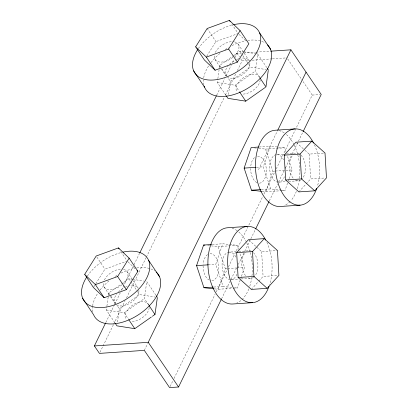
<?xml version="1.0" encoding="UTF-8"?>
<svg xmlns="http://www.w3.org/2000/svg" width="408" height="408" viewBox="0 0 408 408"><rect width="100%" height="100%" fill="white"/><g stroke="black" fill="none" stroke-linecap="round" stroke-linejoin="round"><path stroke-width="0.31" stroke-dasharray="2.04 1.53" d="M114.837 322.677L106.361 309.963L106.804 306.811M106.891 306.179L108.309 296.086M108.395 295.453L108.747 292.929L121.186 284.182M117.484 322.07L119.34 308.815L116.872 305.108M148.629 304.924L144.391 298.569L146.778 281.535L155.958 295.305M225.803 95.161L217.326 82.452L217.77 79.295M217.857 78.668L219.274 68.569M219.361 67.942L219.713 65.418L232.667 56.304M228.449 94.554L230.306 81.304L227.837 77.597M259.595 77.413L255.357 71.058L257.744 54.019L255.286 53.632M231.856 287.38L223.1 286.431L215.745 264.323L222.768 243.765L237.145 245.315L238.537 249.497M214.557 288.869L218.311 289.272L225.333 268.714L217.974 246.6L207.346 245.453M281.291 190.077L270.657 188.929L263.298 166.816L270.32 146.258L277.828 147.069M262.115 191.362L265.868 191.765L272.891 171.207L265.531 149.099L258.652 148.354M233.152 288.278L237.481 287.987L240.49 279.174M240.695 278.587L241.296 276.823M241.495 276.236L244.504 267.429L239.929 253.684M265.868 191.765L285.039 190.48L288.048 181.667M288.252 181.081L288.854 179.321M289.053 178.735L292.062 169.922L287.288 155.581M105.83 322.478L114.485 304.73M114.765 304.159L120.345 292.709M121.462 290.42L133.748 265.231M134.028 264.659L139.613 253.21M216.668 95.217L224.767 78.617M226.165 75.755L231.188 65.453M232.585 62.587L233.978 59.726M235.095 57.436L237.053 53.428L241.485 53.132M99.991 352.247L102.785 346.52M103.061 345.948L113.393 324.768M113.674 324.197L125.118 300.727M126.516 297.865L146.059 257.795M146.339 257.219L224.237 97.512M225.354 95.222L235.962 73.466M237.359 70.604L242.102 60.874L249.691 60.364M144.315 350.38L147.665 343.51M258.509 169.657L277.42 130.881M170.131 386.458L172.926 380.73M174.043 378.44L215.082 294.29M216.199 292L227.368 269.107M228.485 266.817L262.823 196.406M263.94 194.116L274.829 171.788M276.226 168.927L312.242 95.084L302.639 80.927M221.544 298.845L229.923 281.668M231.04 279.378L236.625 267.929M238.298 264.496L244.443 251.904M244.718 251.328L250.583 239.307M250.864 238.736L255.332 229.576M269.29 200.955L277.384 184.355M278.501 182.065L284.085 170.615M285.483 167.754L291.904 154.586M292.184 154.015L302.792 132.263M206.759 56.192L215.909 41.621L238.144 33.522M93.758 286.941L95.457 284.243M95.793 283.703L104.943 269.132L127.179 261.033M298.885 191.898L310.641 178.944L325.207 177.97M251.333 289.405L258.468 281.54M258.886 281.076L263.084 276.451L277.649 275.471M254.516 157.651L253.781 158.263A13.53 7.839 86.2 0 0 250.716 166.734M207.662 254.572L206.229 255.765A13.53 7.839 86.2 0 0 203.159 264.236M233.187 55.937L239.919 51.199L242.995 51.688M230.306 81.304L250.512 67.091L265.878 69.523M217.326 82.452L235.151 85.272L255.357 71.058M121.701 283.815L128.953 278.715L132.029 279.2M119.34 308.815L139.546 294.601L154.912 297.034M106.361 309.963L124.185 312.788L144.391 298.569M244.02 52.963L255.428 52.198M256.061 52.153L269.999 51.219M252.215 60.195L271.815 58.88M272.447 58.839L286.982 57.865M312.242 95.084L320.025 94.564M259.187 147.002L270.32 146.258M265.531 149.099L284.702 147.808L286.095 151.995M283.336 154.173L275.93 154.668A13.862 8.027 86.2 0 0 269.647 168.524A13.862 8.027 86.2 0 0 277.333 182.111M286.421 153.964L295.678 153.342A13.862 8.027 86.2 0 1 299.345 153.887M304.934 150.266L309.182 154.091L325.013 153.031M256.494 167.27L263.298 166.816M272.891 171.207L274.742 171.085M275.364 171.044L292.062 169.922M279.429 182.07L286.217 181.616M288.685 181.448L299.176 180.744M261.38 189.552L270.657 188.929M212.252 244.469L222.768 243.765M217.974 246.6L237.145 245.315M236.395 251.634L228.373 252.175A13.862 8.027 86.2 0 0 222.09 266.031A13.862 8.027 86.2 0 0 229.775 279.618M238.864 251.471L248.12 250.849A13.862 8.027 86.2 0 1 251.787 251.394M248.885 240.123L261.625 251.598L277.455 250.532M208.32 264.817L215.745 264.323M225.333 268.714L227.19 268.586M227.807 268.546L236.467 267.964M237.084 267.923L244.504 267.429M231.871 279.577L238.665 279.118M241.133 278.955L251.624 278.251M213.823 287.054L223.1 286.431M218.311 289.272L232.535 288.318M278.45 147.135L284.702 147.808M254.276 147.88L258.029 148.288M281.913 190.143L285.039 190.48M234.355 287.65L237.481 287.987M243.607 51.785L254.669 53.535M132.641 279.296L143.703 281.046M296.443 142.616L304.46 149.843M239.037 34.374L245.29 40.356M128.071 261.89L134.773 268.296M259.809 77.408L258.606 75.72A13.53 7.936 -33.7 0 0 243.52 77.663A13.53 7.936 -33.7 0 0 236.446 90.841L237.16 91.841M148.844 304.919L147.64 303.236A13.53 7.936 -33.7 0 0 132.554 305.179A13.53 7.936 -33.7 0 0 125.48 318.357L126.194 319.352M287.696 58.91L302.282 80.407M237.053 53.428L239.409 56.906M240.756 58.89L242.102 60.874M257.744 54.019L266.924 67.789M231.846 24.072L237.798 32.997M238.221 44.278L243.851 52.724M244.203 53.254L249.13 60.644A13.862 8.129 -33.7 0 0 240.832 58.217M239.919 51.199L242.393 54.907M242.745 55.437L248.395 63.913M248.747 64.439L250.512 67.091M207.162 28.499L215.909 41.621M235.151 85.272L239.384 91.627M219.713 65.418L221.478 68.065M221.835 68.595L227.48 77.066M215.031 59.466L221.014 68.442M221.365 68.967L225.94 75.832A13.862 8.129 -33.7 0 1 227.975 66.086M120.88 251.588L126.832 260.508M127.255 271.789L132.886 280.235M133.238 280.765L138.164 288.155A13.862 8.129 -33.7 0 0 129.234 285.855M128.953 278.715L137.43 291.424M137.782 291.955L139.546 294.601M96.895 257.06L104.943 269.132M124.185 312.788L128.423 319.143M108.747 292.929L110.512 295.576M110.869 296.106L116.515 304.582M104.066 286.977L110.048 295.953M110.4 296.483L114.974 303.343A13.862 8.129 -33.7 0 1 117.009 293.597M309.182 154.091L310.641 178.944M261.625 251.598L263.084 276.451M149.221 307.652A13.53 7.936 -33.7 0 1 131.101 321.621M92.723 311.829A38.209 22.404 -33.7 0 1 92.57 306.434M92.647 305.857A38.209 22.404 -33.7 0 1 97.966 292.918M100.082 289.986A38.209 22.404 -33.7 0 1 109.548 280.469M115.127 276.466A38.209 22.404 -33.7 0 1 117.254 275.16M121.059 273.095A38.209 22.404 -33.7 0 1 135.456 268.163M136.767 267.949A38.209 22.404 -33.7 0 1 154.734 270.897M123.527 269.372A13.862 8.129 -33.7 0 1 122.859 284.055M121.956 284.83A13.862 8.129 -33.7 0 1 108.656 289.547A13.862 8.129 -33.7 0 1 103.443 282.525M104.387 279.898A13.862 8.129 -33.7 0 1 120.783 269.158M138.893 290.19A13.862 8.129 -33.7 0 1 130.917 302.619A13.862 8.129 -33.7 0 1 116.494 304.863M118.519 291.888A13.862 8.129 -33.7 0 1 124.838 287.4M125.373 287.15A13.862 8.129 -33.7 0 1 128.602 286.003M87.388 276.063A38.209 22.404 -33.7 0 1 121.645 252.424M209.335 280.133A13.53 7.839 86.2 0 1 203.082 265.985M210.008 253.664A13.53 7.839 86.2 0 1 218.255 263.094A13.53 7.839 86.2 0 1 215.674 278.552L213.884 280.046A13.53 7.839 86.2 0 1 211.895 280.658M232.111 228.245A38.209 22.129 86.2 0 1 237.874 231.239M238.848 232.035A38.209 22.129 86.2 0 1 246.585 242.464M246.86 243.035A38.209 22.129 86.2 0 1 250.124 251.899M250.293 252.521A38.209 22.129 86.2 0 1 249.665 286.564M248.814 288.915A38.209 22.129 86.2 0 1 236.773 303.042M253.597 277.277A13.862 8.027 86.2 0 1 247.452 277.394M245.545 275.624A13.862 8.027 86.2 0 1 245.687 252.205M253.47 252.669A13.862 8.027 86.2 0 1 257.927 265.032A13.862 8.027 86.2 0 1 254.056 276.894M228.893 252.073A13.862 8.027 86.2 0 1 236.069 257.326M238.16 265.715A13.862 8.027 86.2 0 1 238.18 267.526M236.931 274.176A13.862 8.027 86.2 0 1 230.831 279.715M266.878 242.286A38.209 22.129 86.2 0 1 269.611 284.631M256.892 182.626A13.53 7.839 86.2 0 1 250.634 168.479M257.565 156.157A13.53 7.839 86.2 0 1 265.812 165.592A13.53 7.839 86.2 0 1 263.231 181.05L261.441 182.539A13.53 7.839 86.2 0 1 259.452 183.151M279.087 130.591A38.209 22.129 86.2 0 1 285.432 133.732M286.406 134.528A38.209 22.129 86.2 0 1 293.857 144.396M294.137 144.957A38.209 22.129 86.2 0 1 297.223 189.057M296.371 191.408A38.209 22.129 86.2 0 1 291.021 200.542M290.17 201.476A38.209 22.129 86.2 0 1 284.33 205.54M300.681 180.096A13.862 8.027 86.2 0 1 295.01 179.892M293.097 178.118A13.862 8.027 86.2 0 1 293.245 154.698M301.022 155.162A13.862 8.027 86.2 0 1 305.485 167.525A13.862 8.027 86.2 0 1 301.614 179.387M276.976 154.53A13.862 8.027 86.2 0 1 283.626 159.819M285.62 167.005A13.862 8.027 86.2 0 1 285.738 170.019M284.483 176.669A13.862 8.027 86.2 0 1 278.389 182.208M314.435 144.779A38.209 22.129 86.2 0 1 317.353 186.517M260.187 80.141A13.53 7.936 -33.7 0 1 242.066 94.11M203.816 84.92A38.209 22.404 -33.7 0 1 203.439 80.05M203.699 77.765A38.209 22.404 -33.7 0 1 209.263 64.918M209.6 64.423A38.209 22.404 -33.7 0 1 210.671 62.96M211.048 62.475A38.209 22.404 -33.7 0 1 220.514 52.958M225.043 49.638A38.209 22.404 -33.7 0 1 228.22 47.644M232.024 45.579A38.209 22.404 -33.7 0 1 246.422 40.652M247.733 40.433A38.209 22.404 -33.7 0 1 260.09 40.856M261.707 41.361A38.209 22.404 -33.7 0 1 265.185 43.039M234.493 41.861A13.862 8.129 -33.7 0 1 233.825 56.544M232.922 57.314A13.862 8.129 -33.7 0 1 219.621 62.031A13.862 8.129 -33.7 0 1 214.409 55.014M215.353 52.387A13.862 8.129 -33.7 0 1 233.453 41.693M249.91 63.25A13.862 8.129 -33.7 0 1 241.5 75.347A13.862 8.129 -33.7 0 1 227.46 77.352M229.485 64.377A13.862 8.129 -33.7 0 1 236.339 59.634M236.875 59.405A13.862 8.129 -33.7 0 1 239.567 58.492M198.354 48.552A38.209 22.404 -33.7 0 1 232.611 24.914"/><path stroke-width="0.61" d="M152.393 316.282L154.984 314.461L157.279 298.054M268.245 70.543L265.95 86.945L259.947 77.943M213.935 288.798L203.929 287.716L196.569 265.608L203.592 245.05L211.635 244.509M261.492 191.296L251.486 190.215L244.127 168.101L251.149 147.543L258.57 147.043M221.269 299.416L178.551 386.998L169.575 387.6L144.315 350.38L99.435 353.389L94.381 345.948L105.55 323.049M139.893 252.639L216.393 95.788M94.381 345.948L148.237 342.332L290.909 49.817L270.632 51.178M277.695 130.31L306.066 72.15M255.607 229.005L269.01 201.526M303.073 131.692L321.218 94.483L290.909 49.817M195.641 46.849L207.162 28.499L229.398 20.4L240.113 30.651L248.865 43.773L237.344 62.123L215.103 70.222L204.388 59.971L195.641 46.849L206.356 57.1L215.103 70.222M84.675 274.36L96.196 256.01L118.432 247.911L129.147 258.167L137.899 271.289L126.378 289.639L104.137 297.738L93.422 287.482L84.675 274.36L95.39 284.616L104.137 297.738M206.356 57.1L228.592 49.006L240.113 30.651M95.39 284.616L117.626 276.517L129.147 258.167M284.218 155.142L295.968 142.193L311.804 141.127L325.013 153.031L326.471 177.883L314.721 190.837L298.885 191.898L285.676 179.994L284.218 155.142L300.053 154.081L311.804 141.127M236.66 252.649L248.411 239.695L264.246 238.634L277.455 250.532L278.919 275.39L267.163 288.339L251.333 289.405L238.119 277.501L236.66 252.649L252.496 251.588L264.246 238.634M226.154 95.691L227.919 98.338L245.744 101.164L265.43 87.312M115.189 323.207L116.953 325.854L134.778 328.675L151.358 317.011M294.765 128.928L275.017 130.254A38.209 22.129 86.2 0 0 255.612 170.039A38.209 22.129 86.2 0 0 280.347 206.484L300.094 205.158M244.127 168.101L255.877 167.316M285.676 179.994L301.512 178.934L314.721 190.837M251.486 190.215L260.763 189.593M247.207 226.435L227.46 227.761A38.209 22.129 86.2 0 0 208.054 267.541A38.209 22.129 86.2 0 0 232.79 303.991L252.537 302.665M196.569 265.608L208.32 264.817M238.119 277.501L253.954 276.44L267.163 288.339M203.929 287.716L213.206 287.094M203.592 245.05L204.841 245.183M137.006 270.433L137.899 271.289M148.237 342.332L178.551 386.998M259.61 32.905L270.519 49.266M267.276 68.32L268.337 69.911M229.398 20.4L230.097 21.451M228.592 49.006L237.344 62.123M239.741 92.157L245.744 101.164M193.642 70.839L204.551 87.205M148.645 260.416L159.554 276.782M156.31 295.836L157.371 297.422M118.432 247.911L119.131 248.962M148.981 305.454L154.984 314.461M117.626 276.517L126.378 289.639M128.775 319.673L134.778 328.675M82.676 298.355L93.585 314.721A38.209 22.404 -33.7 0 0 139.582 313.997A38.209 22.404 -33.7 0 0 156.157 272.019M300.053 154.081L301.512 178.934M252.496 251.588L253.954 276.44M122.818 252.149A38.209 22.404 -33.7 0 1 147.976 275.186A38.209 22.404 -33.7 0 1 101.011 307.596A38.209 22.404 -33.7 0 1 86.736 277.042M269.005 286.426A38.209 22.129 86.2 0 1 236.926 293.775A38.209 22.129 86.2 0 1 232.999 237.573A38.209 22.129 86.2 0 1 265.756 240.021M316.771 188.333A38.209 22.129 86.2 0 1 284.6 196.427A38.209 22.129 86.2 0 1 280.648 139.903A38.209 22.129 86.2 0 1 313.604 143.07M233.784 24.638A38.209 22.404 -33.7 0 1 258.942 47.675A38.209 22.404 -33.7 0 1 211.976 80.08A38.209 22.404 -33.7 0 1 197.701 49.531M267.556 44.911A38.209 22.404 -33.7 0 1 249.308 87.307A38.209 22.404 -33.7 0 1 204.138 86.093"/></g></svg>
